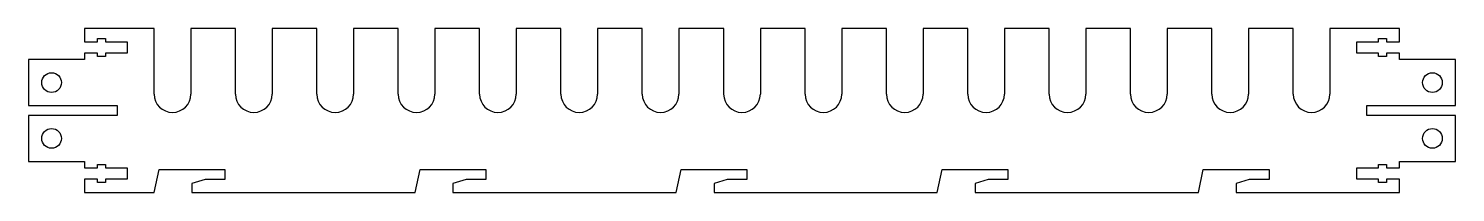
# Model space of a CAD drawing. Header units: millimetres. Extents: x -22 to 412, y 21 to 71.
import ezdxf

# ---------------------------------------------------------------- set-up
doc = ezdxf.new("R2010")
doc.units = ezdxf.units.MM
doc.layers.get('0').update_dxf_attribs({"linetype": 'CONTINUOUS'})

msp = doc.modelspace()

# ---------------------------------------------------------------- linework, layer by layer
for p, q in [((-5, 71.45), (-5, 67.35)), ((16.2, 71.45), (-5, 71.45)), ((16.2, 51.45), (16.2, 71.45)), ((40.95, 71.45), (27.35, 71.45)), ((27.35, 71.45), (27.35, 51.45)), ((40.95, 51.45), (40.95, 71.45)), ((65.69, 71.45), (52.1, 71.45)), ((52.1, 71.45), (52.1, 51.45)), ((65.69, 51.45), (65.69, 71.45)), ((90.44, 71.45), (76.84, 71.45)), ((76.84, 71.45), (76.84, 51.45)), ((90.44, 51.45), (90.44, 71.45)), ((115.19, 71.45), (101.59, 71.45)), ((101.59, 71.45), (101.59, 51.45)), ((115.19, 51.45), (115.19, 71.45)), ((139.93, 71.45), (126.34, 71.45)), ((126.34, 71.45), (126.34, 51.45)), ((139.93, 51.45), (139.93, 71.45)), ((164.68, 71.45), (151.08, 71.45)), ((151.08, 71.45), (151.08, 51.45)), ((164.68, 51.45), (164.68, 71.45)), ((189.43, 71.45), (175.83, 71.45)), ((175.83, 71.45), (175.83, 51.45)), ((189.43, 51.45), (189.43, 71.45)), ((200.58, 71.45), (200.58, 51.45)), ((214.17, 71.45), (200.58, 71.45)), ((214.17, 51.45), (214.17, 71.45)), ((238.92, 71.45), (225.32, 71.45)), ((225.32, 71.45), (225.32, 51.45)), ((238.92, 51.45), (238.92, 71.45)), ((263.66, 71.45), (250.07, 71.45)), ((250.07, 71.45), (250.07, 51.45)), ((263.66, 51.45), (263.66, 71.45)), ((288.41, 71.45), (274.81, 71.45)), ((274.81, 71.45), (274.81, 51.45)), ((288.41, 51.45), (288.41, 71.45)), ((313.16, 71.45), (299.56, 71.45)), ((299.56, 71.45), (299.56, 51.45)), ((313.16, 51.45), (313.16, 71.45)), ((337.9, 71.45), (324.31, 71.45)), ((324.31, 71.45), (324.31, 51.45)), ((337.9, 51.45), (337.9, 71.45)), ((362.65, 71.45), (349.05, 71.45)), ((349.05, 71.45), (349.05, 51.45)), ((362.65, 51.45), (362.65, 71.45)), ((395, 71.45), (373.8, 71.45)), ((373.8, 71.45), (373.8, 51.45)), ((395, 67.35), (395, 71.45)), ((-5, 67.35), (-1, 67.35)), ((-1, 67.35), (-1, 68.4)), ((-1, 68.4), (1.4, 68.4)), ((1.4, 68.4), (1.4, 67.35)), ((1.4, 67.35), (8, 67.35)), ((8, 67.35), (8, 63.95)), ((382, 63.95), (382, 67.35)), ((382, 67.35), (388.6, 67.35)), ((388.6, 67.35), (388.6, 68.4)), ((388.6, 68.4), (391, 68.4)), ((391, 68.4), (391, 67.35)), ((391, 67.35), (395, 67.35)), ((-5, 61.95), (-22, 61.95)), ((-22, 61.95), (-22, 47.95)), ((-1, 63.95), (-5, 63.95)), ((-5, 63.95), (-5, 61.95)), ((-1, 62.9), (-1, 63.95)), ((1.4, 62.9), (-1, 62.9)), ((8, 63.95), (1.4, 63.95)), ((1.4, 63.95), (1.4, 62.9)), ((388.6, 63.95), (382, 63.95)), ((388.6, 62.9), (388.6, 63.95)), ((391, 62.9), (388.6, 62.9)), ((395, 63.95), (391, 63.95)), ((391, 63.95), (391, 62.9)), ((395, 61.95), (395, 63.95)), ((412, 61.95), (395, 61.95)), ((412, 47.95), (412, 61.95)), ((-22, 47.95), (5, 47.95)), ((5, 47.95), (5, 44.95)), ((385, 44.95), (385, 47.95)), ((385, 47.95), (412, 47.95)), ((5, 44.95), (-22, 44.95)), ((-22, 44.95), (-22, 30.95)), ((412, 44.95), (385, 44.95)), ((412, 30.95), (412, 44.95)), ((-22, 30.95), (-5, 30.95)), ((-5, 30.95), (-5, 28.95)), ((395, 28.95), (395, 30.95)), ((395, 30.95), (412, 30.95)), ((-5, 28.95), (-1, 28.95)), ((-1, 28.95), (-1, 30)), ((-1, 30), (1.4, 30)), ((1.4, 30), (1.4, 28.95)), ((1.4, 28.95), (8, 28.95)), ((8, 28.95), (8, 25.55)), ((16.2, 21.45), (17.7, 28.45)), ((17.7, 28.45), (37.7, 28.45)), ((37.7, 28.45), (37.7, 25.45)), ((95.6, 21.45), (97.1, 28.45)), ((97.1, 28.45), (117.1, 28.45)), ((117.1, 28.45), (117.1, 25.45)), ((175, 21.45), (176.5, 28.45)), ((176.5, 28.45), (196.5, 28.45)), ((196.5, 28.45), (196.5, 25.45)), ((254.4, 21.45), (255.9, 28.45)), ((255.9, 28.45), (275.9, 28.45)), ((275.9, 28.45), (275.9, 25.45)), ((333.8, 21.45), (335.3, 28.45)), ((335.3, 28.45), (355.3, 28.45)), ((355.3, 28.45), (355.3, 25.45)), ((382, 25.55), (382, 28.95)), ((382, 28.95), (388.6, 28.95)), ((388.6, 28.95), (388.6, 30)), ((388.6, 30), (391, 30)), ((391, 30), (391, 28.95)), ((391, 28.95), (395, 28.95)), ((-1, 25.55), (-5, 25.55)), ((-5, 25.55), (-5, 21.45)), ((-1, 24.5), (-1, 25.55)), ((1.4, 24.5), (-1, 24.5)), ((8, 25.55), (1.4, 25.55)), ((1.4, 25.55), (1.4, 24.5)), ((31.7, 25.45), (27.7, 24.2)), ((27.7, 24.2), (27.7, 21.45)), ((37.7, 25.45), (31.7, 25.45)), ((111.1, 25.45), (107.1, 24.2)), ((107.1, 24.2), (107.1, 21.45)), ((117.1, 25.45), (111.1, 25.45)), ((190.5, 25.45), (186.5, 24.2)), ((186.5, 24.2), (186.5, 21.45)), ((196.5, 25.45), (190.5, 25.45)), ((269.9, 25.45), (265.9, 24.2)), ((265.9, 24.2), (265.9, 21.45)), ((275.9, 25.45), (269.9, 25.45)), ((349.3, 25.45), (345.3, 24.2)), ((345.3, 24.2), (345.3, 21.45)), ((355.3, 25.45), (349.3, 25.45)), ((388.6, 25.55), (382, 25.55)), ((388.6, 24.5), (388.6, 25.55)), ((391, 24.5), (388.6, 24.5)), ((395, 25.55), (391, 25.55)), ((391, 25.55), (391, 24.5)), ((395, 21.45), (395, 25.55)), ((-5, 21.45), (16.2, 21.45)), ((27.7, 21.45), (95.6, 21.45)), ((107.1, 21.45), (175, 21.45)), ((186.5, 21.45), (254.4, 21.45)), ((265.9, 21.45), (333.8, 21.45)), ((345.3, 21.45), (395, 21.45))]:
    msp.add_line(p, q)
for centre in [(-15, 54.95), (405, 54.95), (-15, 37.95), (405, 37.95)]:
    msp.add_circle(centre, 3)
for centre, radius, start, end in [((21.78, 51.45), 5.58, 180, 360), ((46.52, 51.45), 5.58, -180, 0), ((71.27, 51.45), 5.58, 180, 360), ((96.01, 51.45), 5.58, 180, 360), ((120.76, 51.45), 5.58, -180, 0), ((145.51, 51.45), 5.58, -180, 0), ((170.25, 51.45), 5.58, 180, 360), ((195, 51.45), 5.58, 180, 360), ((219.75, 51.45), 5.58, -180, 0), ((244.49, 51.45), 5.58, 180, 360), ((269.24, 51.45), 5.58, 180, 360), ((293.99, 51.45), 5.58, 180, 360), ((318.73, 51.45), 5.58, 180, 360), ((343.48, 51.45), 5.57, 180, 360), ((368.23, 51.45), 5.57, -180, 0)]:
    msp.add_arc(centre, radius, start, end)

doc.saveas('drawing.dxf')
